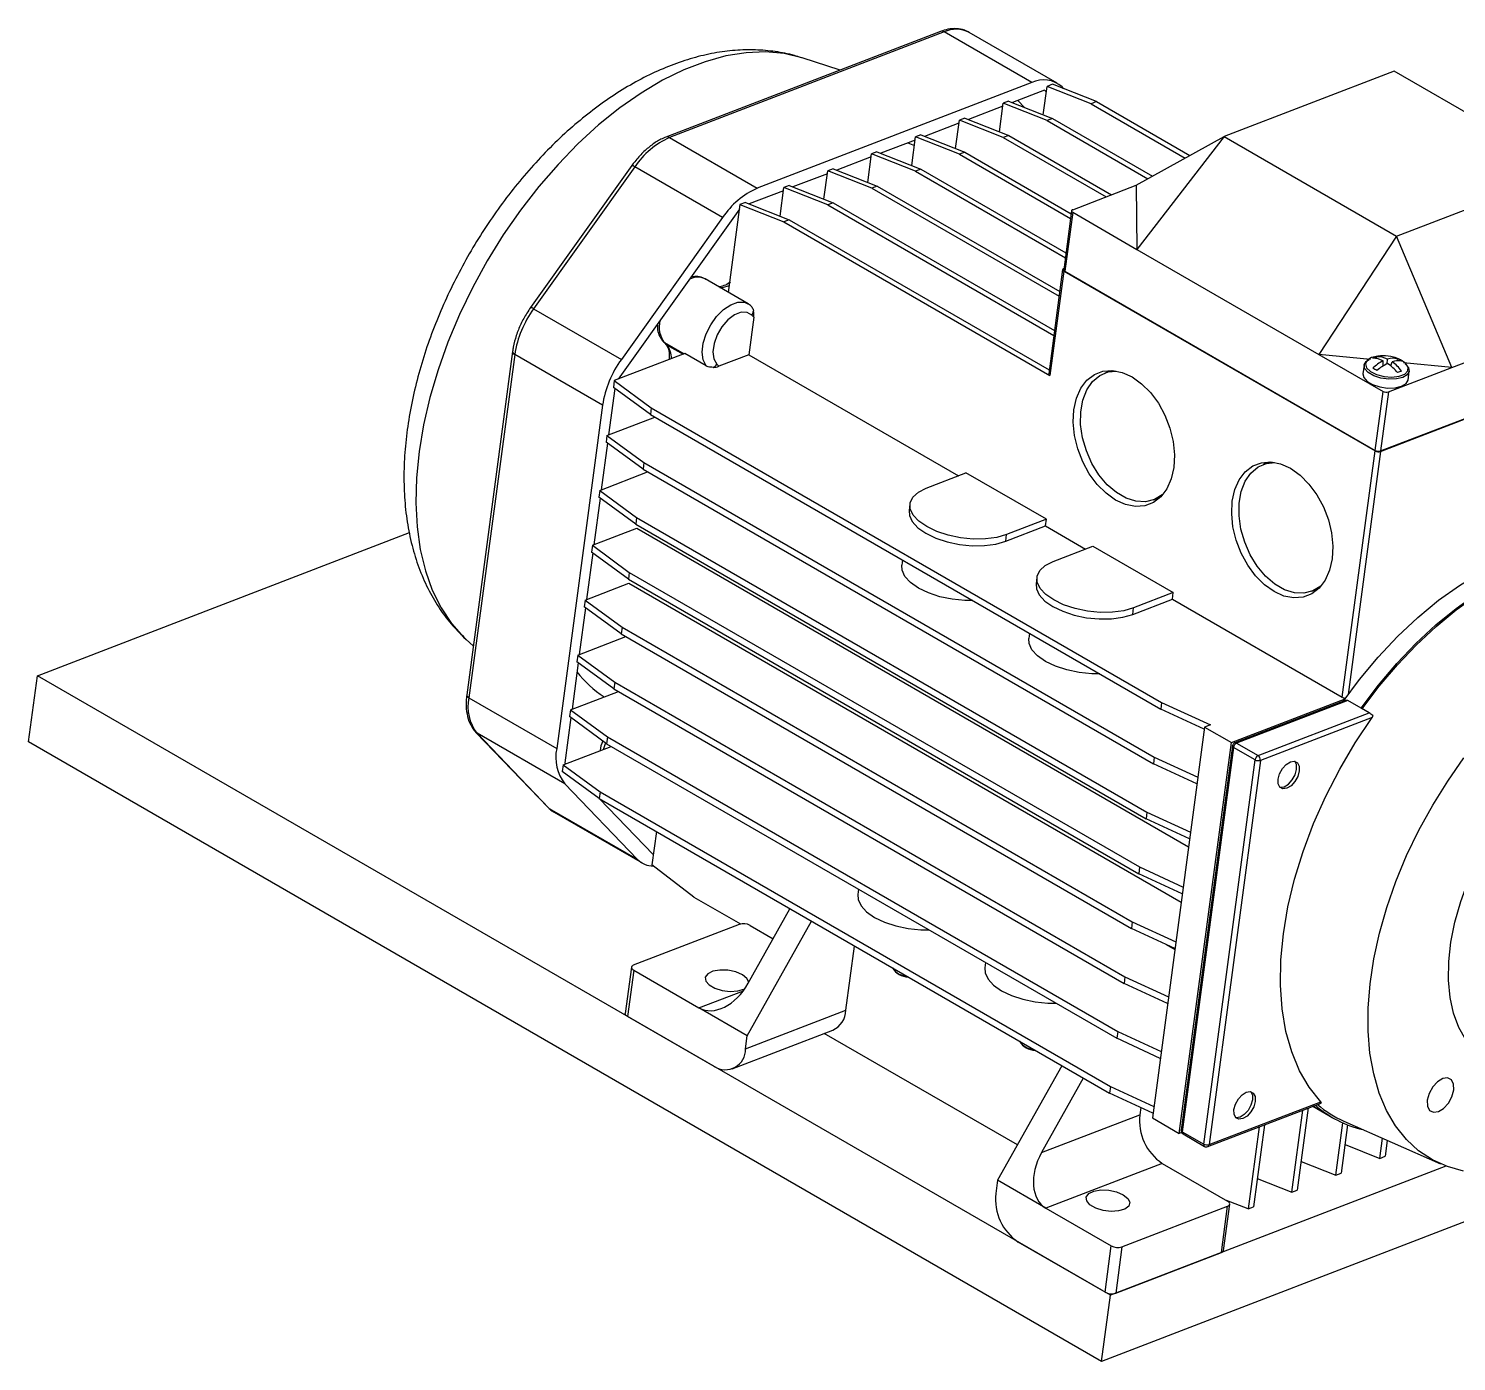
# Model space of a CAD drawing. Header units: millimetres. Extents: x 15 to 415, y 5 to 292.
# Drawn here: x 191.34 to 228.97, y 79.43 to 114.56 of the extents above; entities that cross this region are included whole.
import ezdxf

# ---------------------------------------------------------------- set-up
doc = ezdxf.new("R2010")
doc.units = ezdxf.units.MM

msp = doc.modelspace()

# ---------------------------------------------------------------- linework, layer by layer
at = {"color": 7, "linetype": 'Continuous', "lineweight": 25}
for p, q in [((215.374, 114.487), (208.139, 111.705)), ((215.469, 114.475), (208.234, 111.692)), ((217.782, 113.14), (215.469, 114.475)), ((218.447, 113.129), (216.134, 114.464)), ((212.734, 113.472), (211.726, 113.794)), ((227.334, 113.443), (222.85, 111.718)), ((231.879, 110.818), (227.334, 113.443)), ((217.782, 113.14), (210.547, 110.357)), ((218.12, 112.939), (217.269, 112.612)), ((218.085, 112.29), (218.186, 113.041)), ((218.166, 112.892), (218.12, 112.939)), ((218.327, 113.096), (218.186, 113.041)), ((219.343, 112.584), (218.186, 113.041)), ((219.485, 112.639), (218.327, 113.096)), ((218.623, 112.979), (218.578, 113.026)), ((216.929, 111.845), (217.029, 112.596)), ((217.171, 112.651), (217.029, 112.596)), ((218.187, 112.139), (217.029, 112.596)), ((217.171, 112.651), (218.328, 112.194)), ((217.593, 112.484), (217.416, 112.668)), ((219.485, 112.639), (219.343, 112.584)), ((219.343, 112.584), (221.826, 111.15)), ((219.485, 112.639), (221.946, 111.217)), ((216.014, 112.206), (215.873, 112.152)), ((216.014, 112.206), (217.172, 111.749)), ((217.018, 112.515), (216.113, 112.167)), ((218.328, 112.194), (218.187, 112.139)), ((218.328, 112.194), (220.963, 110.672)), ((215.862, 112.07), (214.956, 111.722)), ((215.772, 111.4), (215.873, 112.152)), ((217.03, 111.694), (215.873, 112.152)), ((218.187, 112.139), (220.843, 110.606)), ((208.234, 111.692), (210.547, 110.357)), ((214.705, 111.626), (213.8, 111.277)), ((214.51, 111.55), (214.686, 111.481)), ((214.616, 110.955), (214.716, 111.707)), ((214.858, 111.761), (214.716, 111.707)), ((215.874, 111.25), (214.716, 111.707)), ((214.858, 111.761), (216.015, 111.304)), ((217.172, 111.749), (217.03, 111.694)), ((217.03, 111.694), (219.742, 110.129)), ((217.172, 111.749), (219.883, 110.183)), ((220.529, 110.432), (222.85, 111.718)), ((222.85, 111.718), (220.553, 108.744)), ((222.85, 111.718), (227.396, 109.094)), ((213.549, 111.181), (212.644, 110.832)), ((213.46, 110.51), (213.56, 111.262)), ((213.701, 111.316), (213.56, 111.262)), ((214.717, 110.805), (213.56, 111.262)), ((213.701, 111.316), (214.859, 110.859)), ((216.015, 111.304), (215.874, 111.25)), ((215.874, 111.25), (218.803, 109.558)), ((216.015, 111.304), (218.82, 109.684)), ((207.239, 110.951), (204.57, 107.209)), ((207.32, 110.92), (204.65, 107.178)), ((209.633, 109.585), (207.32, 110.92)), ((212.393, 110.736), (211.487, 110.388)), ((212.303, 110.065), (212.403, 110.817)), ((212.545, 110.871), (212.403, 110.817)), ((213.561, 110.36), (212.403, 110.817)), ((212.545, 110.871), (213.702, 110.414)), ((214.859, 110.859), (214.717, 110.805)), ((214.717, 110.805), (218.666, 108.525)), ((214.859, 110.859), (218.682, 108.651)), ((227.396, 109.094), (231.879, 110.818)), ((211.236, 110.291), (210.331, 109.943)), ((211.147, 109.621), (211.247, 110.372)), ((211.388, 110.427), (211.247, 110.372)), ((212.404, 109.915), (211.247, 110.372)), ((211.388, 110.427), (212.546, 109.97)), ((213.702, 110.414), (213.561, 110.36)), ((213.561, 110.36), (218.501, 107.507)), ((213.702, 110.414), (218.518, 107.634)), ((218.859, 109.789), (220.529, 110.432)), ((220.529, 110.432), (220.553, 108.744)), ((210.09, 109.927), (209.782, 107.611)), ((210.232, 109.982), (210.09, 109.927)), ((210.09, 109.927), (211.248, 109.47)), ((210.232, 109.982), (211.389, 109.525)), ((212.546, 109.97), (212.404, 109.915)), ((212.404, 109.915), (218.364, 106.474)), ((212.546, 109.97), (218.38, 106.601)), ((210.074, 109.802), (206.878, 105.322)), ((209.633, 109.585), (206.963, 105.843)), ((211.389, 109.525), (211.248, 109.47)), ((211.389, 109.525), (218.243, 105.568)), ((218.83, 109.761), (218.623, 108.208)), ((218.86, 109.721), (218.653, 108.168)), ((218.86, 109.721), (220.553, 108.744)), ((211.248, 109.47), (218.258, 105.423)), ((227.396, 109.094), (225.346, 105.976)), ((228.85, 105.627), (227.396, 109.094)), ((220.553, 108.744), (225.346, 105.976)), ((218.595, 108.211), (218.229, 105.463)), ((218.625, 108.171), (218.258, 105.423)), ((218.628, 108.24), (218.624, 108.239)), ((218.625, 108.171), (226.833, 103.432)), ((218.653, 108.168), (226.833, 103.445)), ((210.302, 107.31), (209.171, 107.963)), ((228.85, 105.627), (233.579, 107.446)), ((204.65, 107.178), (206.963, 105.843)), ((210.456, 106.954), (210.324, 105.967)), ((210.456, 106.954), (210.404, 107.008)), ((226.973, 103.431), (235.042, 106.535)), ((226.973, 103.418), (235.07, 106.532)), ((208.066, 106.313), (208.125, 106.253)), ((208.096, 106.29), (208.154, 106.23)), ((208.096, 106.29), (208.616, 105.99)), ((208.154, 106.23), (208.588, 105.979)), ((204.095, 106.052), (202.888, 97.002)), ((204.154, 105.972), (202.947, 96.922)), ((206.466, 104.637), (204.154, 105.972)), ((208.633, 105.997), (206.777, 105.283)), ((209.199, 105.67), (208.633, 105.997)), ((210.324, 105.967), (209.535, 105.664)), ((210.324, 105.967), (215.848, 102.777)), ((226.708, 105.84), (225.346, 105.976)), ((225.346, 105.976), (227.04, 104.998)), ((226.732, 105.889), (226.698, 105.873)), ((226.899, 105.929), (226.737, 105.89)), ((226.865, 105.864), (226.871, 105.915)), ((227.042, 105.671), (227.041, 105.804)), ((227.144, 105.728), (227.159, 105.849)), ((227.247, 105.671), (227.278, 105.781)), ((227.412, 105.806), (227.419, 105.86)), ((209.483, 105.717), (209.535, 105.664)), ((219.844, 105.537), (219.705, 105.483)), ((219.844, 105.537), (219.883, 105.551)), ((226.541, 105.692), (226.51, 105.459)), ((227.18, 104.984), (228.85, 105.627)), ((228.85, 105.627), (227.578, 105.754)), ((227.699, 105.3), (227.73, 105.533)), ((206.79, 105.08), (206.626, 103.853)), ((206.777, 105.283), (206.754, 105.106)), ((207.728, 104.393), (206.754, 105.106)), ((206.777, 105.283), (207.752, 104.57)), ((206.466, 104.637), (205.259, 95.587)), ((226.833, 103.445), (227.04, 104.998)), ((227.18, 104.984), (226.973, 103.431)), ((206.584, 103.836), (207.849, 104.323)), ((207.752, 104.57), (207.728, 104.393)), ((207.728, 104.393), (221.179, 96.626)), ((207.752, 104.57), (221.202, 96.803)), ((206.597, 103.633), (206.433, 102.406)), ((206.584, 103.836), (206.561, 103.66)), ((207.535, 102.946), (206.561, 103.66)), ((206.584, 103.836), (207.559, 103.123)), ((224.019, 103.127), (223.879, 103.073)), ((224.019, 103.127), (224.057, 103.14)), ((225.966, 96.935), (226.833, 103.432)), ((226.973, 103.418), (226.118, 97.007)), ((206.392, 102.39), (207.656, 102.876)), ((207.559, 103.123), (207.535, 102.946)), ((207.535, 102.946), (220.986, 95.179)), ((207.559, 103.123), (221.009, 95.356)), ((214.997, 102.45), (216.043, 102.852)), ((218.165, 101.628), (216.043, 102.852)), ((206.392, 102.39), (206.368, 102.213)), ((206.392, 102.39), (207.366, 101.676)), ((206.404, 102.186), (206.24, 100.959)), ((207.342, 101.499), (206.368, 102.213)), ((214.571, 102.036), (214.548, 101.861)), ((220.991, 102.14), (221.13, 102.194)), ((207.366, 101.676), (207.342, 101.499)), ((207.366, 101.676), (220.817, 93.91)), ((218.165, 101.628), (217.118, 101.225)), ((218.141, 101.453), (218.165, 101.628)), ((191.57, 97.504), (201.376, 101.276)), ((206.199, 100.943), (207.368, 101.393)), ((207.342, 101.499), (220.793, 93.733)), ((207.368, 101.393), (221.913, 92.995)), ((217.095, 101.051), (218.141, 101.453)), ((218.141, 101.453), (219.195, 100.845)), ((206.199, 100.943), (206.175, 100.766)), ((206.199, 100.943), (207.173, 100.23)), ((217.095, 101.051), (217.118, 101.225)), ((218.344, 100.518), (219.39, 100.92)), ((219.39, 100.92), (221.511, 99.695)), ((206.211, 100.74), (206.048, 99.513)), ((207.149, 100.053), (206.175, 100.766)), ((214.374, 100.556), (214.355, 100.415)), ((207.173, 100.23), (207.149, 100.053)), ((207.173, 100.23), (220.624, 92.463)), ((206.006, 99.497), (207.161, 99.941)), ((207.149, 100.053), (220.6, 92.286)), ((207.161, 99.941), (221.718, 91.536)), ((217.918, 100.103), (217.895, 99.929)), ((225.165, 99.73), (225.305, 99.784)), ((206.006, 99.497), (205.982, 99.32)), ((206.006, 99.497), (206.98, 98.783)), ((220.442, 99.118), (221.488, 99.521)), ((221.511, 99.695), (220.465, 99.293)), ((221.488, 99.521), (221.511, 99.695)), ((221.488, 99.521), (225.966, 96.935)), ((206.018, 99.293), (205.855, 98.066)), ((206.957, 98.606), (205.982, 99.32)), ((220.442, 99.118), (220.465, 99.293)), ((206.98, 98.783), (206.957, 98.606)), ((206.98, 98.783), (220.431, 91.016)), ((217.72, 98.623), (217.702, 98.482)), ((202.872, 98.461), (203.06, 98.29)), ((205.813, 98.05), (207.077, 98.536)), ((206.957, 98.606), (220.407, 90.839)), ((205.813, 98.05), (205.789, 97.873)), ((206.764, 97.159), (205.789, 97.873)), ((205.813, 98.05), (206.787, 97.336)), ((191.338, 95.759), (191.57, 97.504)), ((219.853, 81.173), (191.57, 97.504)), ((205.825, 97.846), (205.662, 96.619)), ((206.787, 97.336), (206.764, 97.159)), ((206.764, 97.159), (220.214, 89.393)), ((206.787, 97.336), (220.238, 89.57)), ((202.947, 96.922), (205.259, 95.587)), ((205.62, 96.603), (206.884, 97.09)), ((221.202, 96.803), (221.179, 96.626)), ((221.202, 96.803), (222.491, 96.21)), ((223.041, 95.742), (226.037, 96.894)), ((226.044, 96.853), (223.134, 95.734)), ((226.108, 96.853), (223.181, 95.728)), ((226.461, 96.649), (226.108, 96.853)), ((205.632, 96.4), (205.474, 95.212)), ((205.62, 96.603), (205.596, 96.426)), ((206.571, 95.713), (205.596, 96.426)), ((205.62, 96.603), (206.594, 95.89)), ((222.327, 96.098), (221.179, 96.626)), ((223.747, 95.401), (226.673, 96.527)), ((226.749, 96.405), (223.806, 95.273)), ((226.673, 96.527), (226.461, 96.649)), ((226.774, 96.452), (226.749, 96.405)), ((203.129, 96.011), (205.035, 94.029)), ((205.471, 94.653), (203.158, 95.989)), ((203.158, 95.989), (205.064, 94.007)), ((222.334, 96.15), (220.96, 85.846)), ((222.491, 96.21), (222.334, 96.15)), ((222.334, 96.15), (223.041, 95.742)), ((219.62, 79.428), (191.338, 95.759)), ((205.427, 95.157), (206.691, 95.643)), ((206.594, 95.89), (206.571, 95.713)), ((206.571, 95.713), (220.021, 87.946)), ((206.594, 95.89), (220.045, 88.123)), ((221.667, 85.438), (223.041, 95.742)), ((223.07, 95.654), (221.72, 85.525)), ((223.1, 95.613), (221.749, 85.484)), ((223.665, 95.287), (223.1, 95.613)), ((223.181, 95.728), (223.747, 95.401)), ((221.009, 95.356), (220.986, 95.179)), ((221.009, 95.356), (222.157, 94.828)), ((222.315, 85.158), (223.665, 95.287)), ((223.806, 95.273), (222.455, 85.144)), ((205.427, 95.157), (205.403, 94.98)), ((206.378, 94.266), (205.403, 94.98)), ((205.427, 95.157), (206.401, 94.443)), ((205.474, 95.212), (205.5, 95.185)), ((222.134, 94.651), (220.986, 95.179)), ((205.471, 94.653), (207.377, 92.671)), ((206.401, 94.443), (206.378, 94.266)), ((206.378, 94.266), (219.828, 86.5)), ((206.391, 94.258), (207.805, 92.789)), ((206.401, 94.443), (219.852, 86.676)), ((205.064, 94.007), (207.377, 92.671)), ((205.195, 93.904), (207.508, 92.569)), ((220.817, 93.91), (220.793, 93.733)), ((221.941, 93.204), (220.793, 93.733)), ((220.817, 93.91), (221.964, 93.381)), ((207.886, 93.395), (207.769, 92.52)), ((208.874, 91.67), (207.769, 92.52)), ((220.624, 92.463), (220.6, 92.286)), ((221.748, 91.758), (220.6, 92.286)), ((220.624, 92.463), (221.772, 91.935)), ((213.216, 91.876), (213.197, 91.735)), ((208.874, 91.67), (210.105, 90.96)), ((210.307, 89.397), (211.407, 91.362)), ((207.287, 89.879), (210.074, 90.951)), ((210.282, 88.015), (211.973, 91.035)), ((210.355, 90.923), (210.964, 90.571)), ((220.431, 91.016), (220.407, 90.839)), ((221.555, 90.311), (220.407, 90.839)), ((220.431, 91.016), (221.579, 90.488)), ((212.883, 88.685), (213.109, 90.379)), ((221.325, 90.417), (221.552, 90.286)), ((247.521, 90.16), (219.62, 79.428)), ((207.23, 89.824), (207.067, 88.602)), ((207.289, 89.744), (207.126, 88.522)), ((207.289, 89.744), (209.009, 88.75)), ((216.563, 89.943), (216.544, 89.802)), ((209.009, 88.75), (210.179, 89.2)), ((220.238, 89.57), (220.214, 89.393)), ((221.362, 88.864), (220.214, 89.393)), ((220.238, 89.57), (221.386, 89.041)), ((209.412, 87.202), (207.126, 88.522)), ((210.282, 88.015), (209.009, 88.75)), ((210.236, 87.666), (212.883, 88.685)), ((209.888, 87.141), (212.535, 88.16)), ((217.402, 85.135), (212.313, 88.074)), ((220.045, 88.123), (220.021, 87.946)), ((220.045, 88.123), (221.193, 87.595)), ((210.236, 87.666), (210.282, 88.015)), ((221.169, 87.418), (220.021, 87.946)), ((218.572, 87.225), (216.881, 84.205)), ((219.138, 86.898), (218.038, 84.933)), ((219.852, 86.676), (219.828, 86.5)), ((219.852, 86.676), (221, 86.148)), ((220.976, 85.971), (219.828, 86.5)), ((222.42, 85.091), (225.363, 86.223)), ((222.455, 85.144), (225.398, 86.276)), ((225.398, 86.276), (225.414, 86.256)), ((218.038, 84.933), (220.629, 85.93)), ((220.655, 86.119), (220.629, 85.93)), ((220.96, 85.846), (221.667, 85.438)), ((224.639, 83.892), (224.927, 86.056)), ((225.069, 86.11), (224.78, 83.946)), ((225.188, 86.156), (225.293, 86.095)), ((225.293, 86.095), (225.191, 86.157)), ((225.191, 86.157), (225.293, 86.095)), ((225.293, 86.095), (225.717, 85.85)), ((221.731, 85.463), (221.667, 85.438)), ((221.749, 85.484), (222.315, 85.158)), ((223.771, 85.611), (223.482, 83.447)), ((223.912, 85.665), (223.624, 83.501)), ((225.795, 84.337), (225.979, 85.717)), ((226.106, 85.664), (225.937, 84.391)), ((226.008, 85.761), (228.551, 84.636)), ((221.769, 85.425), (222.334, 85.098)), ((226.037, 85.143), (226.952, 84.781)), ((226.952, 84.781), (227.022, 85.313)), ((227.149, 85.256), (227.093, 84.836)), ((224.88, 84.698), (225.795, 84.337)), ((226.952, 84.781), (227.093, 84.836)), ((221.22, 84.649), (218.154, 83.47)), ((228.699, 84.576), (219.853, 81.173)), ((221.22, 84.649), (222.941, 83.656)), ((225.795, 84.337), (225.937, 84.391)), ((216.881, 84.205), (216.835, 83.856)), ((218.154, 83.47), (216.881, 84.205)), ((223.724, 84.253), (224.639, 83.892)), ((224.639, 83.892), (224.78, 83.946)), ((222.837, 82.354), (222.999, 83.576)), ((223.482, 83.447), (222.913, 83.671)), ((218.154, 83.47), (219.875, 82.476)), ((220.156, 82.448), (222.943, 83.52)), ((222.78, 82.299), (222.943, 83.52)), ((223.482, 83.447), (223.624, 83.501)), ((219.712, 81.255), (217.426, 82.575)), ((219.712, 81.255), (219.875, 82.476)), ((220.156, 82.448), (219.993, 81.227)), ((219.993, 81.227), (222.78, 82.299)), ((219.62, 79.428), (219.853, 81.173))]:
    msp.add_line(p, q, dxfattribs=at)
at = {"color": 7, "linetype": 'Continuous', "lineweight": 25, "flags": 128}
for points in [[(211.726, 113.794), (211.719, 113.796), (211.256, 113.906), (210.766, 113.95), (210.252, 113.929), (209.72, 113.842), (209.172, 113.691), (208.613, 113.476), (208.049, 113.2), (207.483, 112.864), (206.919, 112.471), (206.364, 112.024), (205.82, 111.527), (205.293, 110.985), (204.787, 110.4), (204.305, 109.779), (203.852, 109.126), (203.43, 108.446), (203.045, 107.744), (202.698, 107.027), (202.393, 106.3), (202.132, 105.57), (201.917, 104.841), (201.75, 104.12), (201.632, 103.412)], [(218.859, 109.789), (218.847, 109.783), (218.838, 109.776), (218.832, 109.767), (218.83, 109.758), (218.832, 109.749), (218.838, 109.739), (218.847, 109.73), (218.86, 109.721)], [(218.624, 108.239), (218.611, 108.233), (218.602, 108.225), (218.597, 108.217), (218.595, 108.208), (218.597, 108.198), (218.603, 108.189), (218.612, 108.18), (218.625, 108.171)], [(218.653, 108.168), (218.64, 108.177), (218.631, 108.186), (218.625, 108.195), (218.623, 108.205), (218.623, 108.208)], [(209.199, 105.67), (209.122, 105.829), (209.095, 106.033), (209.121, 106.268), (209.197, 106.515), (209.317, 106.758), (209.473, 106.977), (209.654, 107.157), (209.845, 107.284), (210.034, 107.349), (210.205, 107.348), (210.301, 107.311)], [(210.404, 107.008), (210.28, 107.082), (210.123, 107.085), (209.948, 107.018), (209.773, 106.887), (209.615, 106.704), (209.489, 106.488), (209.407, 106.259), (209.378, 106.041), (209.404, 105.854), (209.483, 105.717)], [(208.066, 106.313), (208.07, 106.31), (208.096, 106.29)], [(208.125, 106.253), (208.128, 106.249), (208.154, 106.23)], [(227.622, 105.728), (227.71, 105.629), (227.729, 105.528), (227.677, 105.437), (227.56, 105.367), (227.391, 105.327), (227.191, 105.321), (226.985, 105.351), (226.797, 105.411), (226.65, 105.496), (226.561, 105.595), (226.541, 105.697), (226.594, 105.788), (226.676, 105.842)], [(226.737, 105.89), (226.621, 105.819), (226.574, 105.726), (226.604, 105.624), (226.707, 105.526), (226.869, 105.446), (227.067, 105.394), (227.275, 105.378), (227.465, 105.399), (227.612, 105.456), (227.695, 105.539), (227.703, 105.639), (227.635, 105.741), (227.501, 105.831), (227.446, 105.856)], [(218.258, 105.423), (218.246, 105.431), (218.236, 105.44), (218.231, 105.45), (218.229, 105.459), (218.229, 105.463)], [(219.991, 102.134), (219.739, 102.314), (219.504, 102.549), (219.297, 102.83), (219.124, 103.147), (218.993, 103.488), (218.909, 103.839), (218.875, 104.187), (218.892, 104.518), (218.959, 104.82), (219.075, 105.082), (219.234, 105.292), (219.431, 105.444), (219.657, 105.531), (219.905, 105.55), (220.164, 105.499), (220.425, 105.382), (220.677, 105.203), (220.912, 104.968), (221.119, 104.687), (221.292, 104.369), (221.423, 104.029), (221.507, 103.678), (221.541, 103.33), (221.524, 102.998), (221.457, 102.696), (221.341, 102.435), (221.182, 102.224), (220.986, 102.072), (220.759, 101.986), (220.512, 101.967), (220.252, 102.017), (219.991, 102.134)], [(221.254, 102.306), (221.221, 102.277), (221.014, 102.15), (220.78, 102.091), (220.528, 102.102), (220.268, 102.183), (220.012, 102.331), (219.77, 102.54), (219.551, 102.8), (219.365, 103.103), (219.219, 103.434), (219.119, 103.78), (219.069, 104.128), (219.072, 104.463), (219.127, 104.771), (219.233, 105.04), (219.383, 105.259), (219.573, 105.418), (219.795, 105.512), (220.012, 105.537)], [(226.51, 105.459), (226.53, 105.362), (226.619, 105.263), (226.766, 105.178), (226.954, 105.117), (227.16, 105.088), (227.36, 105.094), (227.529, 105.134)], [(227.529, 105.134), (227.646, 105.204), (227.698, 105.295), (227.699, 105.3)], [(201.632, 103.412), (201.564, 102.724), (201.546, 102.06), (201.58, 101.427), (201.664, 100.829), (201.797, 100.271), (201.98, 99.758), (202.21, 99.293), (202.485, 98.881), (202.804, 98.525), (202.872, 98.461)], [(224.599, 102.972), (224.852, 102.792), (225.087, 102.557), (225.294, 102.276), (225.467, 101.959), (225.598, 101.618), (225.682, 101.267), (225.716, 100.919), (225.699, 100.588), (225.631, 100.285), (225.516, 100.024), (225.357, 99.813), (225.16, 99.662), (224.934, 99.575), (224.686, 99.556), (224.427, 99.606), (224.166, 99.724), (223.914, 99.903), (223.679, 100.138), (223.472, 100.419), (223.299, 100.737), (223.168, 101.077), (223.084, 101.428), (223.05, 101.776), (223.067, 102.108), (223.134, 102.41), (223.25, 102.671), (223.409, 102.882), (223.605, 103.034), (223.832, 103.12), (224.079, 103.139), (224.339, 103.089), (224.599, 102.972)], [(225.429, 99.896), (225.396, 99.867), (225.189, 99.739), (224.955, 99.68), (224.703, 99.692), (224.443, 99.773), (224.187, 99.921), (223.944, 100.129), (223.726, 100.39), (223.539, 100.692), (223.393, 101.023), (223.294, 101.37), (223.244, 101.718), (223.247, 102.052), (223.302, 102.361), (223.407, 102.63), (223.558, 102.848), (223.748, 103.008), (223.97, 103.102), (224.186, 103.127)], [(217.118, 101.225), (216.859, 101.151), (216.559, 101.111), (216.235, 101.108), (215.901, 101.141), (215.575, 101.209), (215.274, 101.309), (215.012, 101.435), (214.802, 101.581), (214.655, 101.741), (214.579, 101.905), (214.576, 102.065), (214.648, 102.215), (214.791, 102.345), (214.997, 102.45)], [(221.168, 102.21), (221.154, 102.204), (221.13, 102.194)], [(214.548, 101.861), (214.555, 101.73), (214.632, 101.566), (214.779, 101.407), (214.988, 101.261), (215.251, 101.134), (215.552, 101.035), (215.878, 100.967), (216.211, 100.933), (216.536, 100.937), (216.836, 100.976), (217.095, 101.051)], [(225.987, 96.823), (226.42, 97.405), (226.91, 97.994), (227.423, 98.541), (227.954, 99.042), (228.498, 99.492), (229.052, 99.887), (229.608, 100.223), (230.164, 100.498), (230.714, 100.71), (231.252, 100.855), (231.774, 100.934), (232.276, 100.945), (232.753, 100.888), (233.201, 100.764), (233.616, 100.574), (233.644, 100.558)], [(220.465, 99.293), (220.206, 99.218), (219.906, 99.179), (219.581, 99.175), (219.248, 99.209), (218.922, 99.277), (218.621, 99.376), (218.358, 99.503), (218.149, 99.649), (218.002, 99.808), (217.925, 99.972), (217.923, 100.133), (217.995, 100.282), (218.138, 100.413), (218.344, 100.518)], [(226.461, 96.649), (226.919, 97.255), (227.403, 97.826), (227.907, 98.356), (228.429, 98.842), (228.963, 99.278), (229.505, 99.661), (230.05, 99.988), (230.594, 100.256), (231.132, 100.463), (231.659, 100.607), (232.172, 100.687), (232.665, 100.701), (233.134, 100.651), (233.575, 100.537), (233.986, 100.358), (234.361, 100.118), (234.698, 99.817)], [(226.483, 96.627), (226.938, 97.229), (227.418, 97.796), (227.92, 98.323), (228.438, 98.805), (228.969, 99.239), (229.507, 99.619), (230.049, 99.944), (230.59, 100.211), (231.124, 100.417), (231.648, 100.56), (232.157, 100.639), (232.647, 100.654), (233.113, 100.604), (233.552, 100.49), (233.96, 100.313), (234.29, 100.105)], [(216.228, 99.485), (216.019, 99.487), (215.685, 99.52), (215.359, 99.588), (215.058, 99.688), (214.795, 99.814), (214.586, 99.96), (214.439, 100.12), (214.362, 100.284), (214.355, 100.415)], [(217.895, 99.929), (217.902, 99.798), (217.979, 99.634), (218.125, 99.474), (218.335, 99.328), (218.597, 99.202), (218.899, 99.102), (219.225, 99.034), (219.558, 99.001), (219.883, 99.004), (220.183, 99.044), (220.442, 99.118)], [(225.342, 99.799), (225.329, 99.793), (225.305, 99.784)], [(219.575, 97.552), (219.365, 97.554), (219.032, 97.587), (218.706, 97.656), (218.404, 97.755), (218.142, 97.881), (217.932, 98.028), (217.786, 98.187), (217.709, 98.351), (217.702, 98.482)], [(225.398, 86.276), (225.094, 86.655), (224.838, 87.093), (224.632, 87.586), (224.479, 88.13), (224.379, 88.719), (224.335, 89.348), (224.346, 90.011), (224.412, 90.701), (224.533, 91.413), (224.707, 92.138), (224.933, 92.871), (225.209, 93.605), (225.531, 94.331), (225.898, 95.045), (226.305, 95.738), (226.749, 96.405)], [(203.158, 95.989), (203.133, 96.008), (203.129, 96.011)], [(229.796, 87.363), (229.718, 87.412), (229.45, 87.629), (229.222, 87.903), (229.037, 88.23), (228.898, 88.606), (228.806, 89.025), (228.764, 89.482), (228.771, 89.97), (228.828, 90.482), (228.933, 91.011), (229.086, 91.549), (229.283, 92.09), (229.523, 92.625), (229.802, 93.147), (230.116, 93.648), (230.461, 94.122), (230.831, 94.562), (231.222, 94.962), (231.628, 95.316), (232.043, 95.619), (232.462, 95.867), (232.878, 96.056)], [(206.543, 95.733), (206.488, 95.576), (206.484, 95.563)], [(223.1, 95.613), (223.087, 95.622), (223.078, 95.631), (223.072, 95.641), (223.07, 95.65), (223.07, 95.654)], [(224.272, 94.779), (224.311, 94.921), (224.387, 95.057), (224.488, 95.168), (224.598, 95.235), (224.701, 95.25), (224.782, 95.209), (224.827, 95.119), (224.83, 94.994), (224.791, 94.852), (224.716, 94.715), (224.615, 94.605), (224.505, 94.537), (224.402, 94.523), (224.321, 94.564), (224.276, 94.654), (224.272, 94.779)], [(224.76, 95.034), (224.756, 95.16), (224.713, 95.248)], [(229.162, 84.446), (228.735, 84.563), (228.339, 84.741), (227.978, 84.981), (227.654, 85.28), (227.372, 85.636), (227.133, 86.044), (226.939, 86.502), (226.793, 87.006), (226.694, 87.551), (226.645, 88.133), (226.646, 88.745), (226.696, 89.384), (226.796, 90.043), (226.944, 90.716), (227.138, 91.398), (227.379, 92.083), (227.662, 92.764), (227.986, 93.436), (228.348, 94.092), (228.745, 94.728), (229.173, 95.336)], [(224.319, 94.566), (224.331, 94.564), (224.434, 94.578), (224.544, 94.646), (224.645, 94.756), (224.721, 94.893), (224.76, 95.034)], [(205.064, 94.007), (205.039, 94.026), (205.035, 94.029)], [(205.064, 94.007), (205.139, 93.941), (205.195, 93.904)], [(213.197, 91.735), (213.205, 91.604), (213.281, 91.44), (213.428, 91.28), (213.638, 91.134), (213.9, 91.008), (214.202, 90.908), (214.527, 90.84), (214.861, 90.807), (215.071, 90.805)], [(207.287, 89.879), (207.262, 89.867), (207.244, 89.852), (207.233, 89.835), (207.23, 89.817), (207.234, 89.798), (207.245, 89.779), (207.264, 89.76), (207.289, 89.744)], [(210.152, 89.62), (209.976, 89.695), (209.77, 89.739), (209.561, 89.746), (209.376, 89.715), (209.242, 89.65), (209.176, 89.56), (209.188, 89.457), (209.274, 89.355), (209.425, 89.268), (209.619, 89.208), (209.831, 89.182), (210.031, 89.194), (210.193, 89.243), (210.221, 89.258)], [(210.322, 89.424), (210.273, 89.524), (210.152, 89.62)], [(216.544, 89.802), (216.552, 89.671), (216.628, 89.507), (216.775, 89.348), (216.985, 89.202), (217.247, 89.075), (217.548, 88.976), (217.874, 88.908), (218.208, 88.874), (218.417, 88.872)], [(207.126, 88.522), (207.101, 88.539), (207.082, 88.557), (207.071, 88.576), (207.067, 88.595), (207.067, 88.602)], [(228.207, 86.316), (228.211, 86.159), (228.268, 86.047), (228.369, 85.995), (228.498, 86.014), (228.636, 86.098), (228.761, 86.236), (228.856, 86.407), (228.905, 86.584), (228.9, 86.741), (228.844, 86.853), (228.743, 86.904), (228.614, 86.886), (228.476, 86.802), (228.35, 86.663), (228.256, 86.493), (228.207, 86.316)], [(223.111, 86.069), (223.15, 86.211), (223.226, 86.348), (223.326, 86.458), (223.436, 86.526), (223.54, 86.54), (223.62, 86.499), (223.665, 86.409), (223.669, 86.284), (223.63, 86.142), (223.554, 86.006), (223.454, 85.895), (223.343, 85.828), (223.24, 85.813), (223.16, 85.854), (223.114, 85.944), (223.111, 86.069)], [(223.598, 86.325), (223.559, 86.183), (223.484, 86.047), (223.383, 85.936), (223.273, 85.869), (223.169, 85.854), (223.158, 85.856)], [(223.551, 86.538), (223.595, 86.45), (223.598, 86.325)], [(221.749, 85.484), (221.737, 85.493), (221.727, 85.502), (221.721, 85.512), (221.719, 85.521), (221.72, 85.525)], [(220.192, 83.823), (220.313, 83.727), (220.363, 83.623), (220.335, 83.525), (220.233, 83.446), (220.071, 83.397), (219.871, 83.385), (219.66, 83.41), (219.465, 83.471), (219.315, 83.558), (219.228, 83.66), (219.217, 83.763), (219.283, 83.852), (219.417, 83.917), (219.601, 83.949), (219.81, 83.942), (220.017, 83.898), (220.192, 83.823)], [(222.943, 83.52), (222.967, 83.532), (222.985, 83.547), (222.996, 83.564), (223, 83.582), (222.996, 83.601), (222.984, 83.62), (222.966, 83.639), (222.941, 83.656)]]:
    msp.add_lwpolyline(points, dxfattribs=at)
at = {"color": 7, "linetype": 'Continuous', "lineweight": 25}
for centre, radius, start, end in [((215.409, 114.384), 0.109, 56.6092, 108.8164), ((215.79, 113.771), 0.774, 63.57, 114.4771), ((218.097, 112.506), 0.708, 47.2436, 116.4347), ((209.106, 109.733), 2.145, 113.9792, 146.3807), ((208.174, 111.601), 0.109, 56.6068, 108.8634), ((207.234, 110.816), 0.135, 50.5194, 87.7927), ((211.419, 108.397), 2.145, 113.9792, 146.3807), ((208.97, 107.567), 0.444, 63.0378, 118.479), ((209.556, 108.303), 0.566, 270.606, 296.2136), ((206.89, 105.55), 2.769, 143.9824, 171.2338), ((204.565, 107.074), 0.135, 50.5194, 87.7927), ((210.235, 107.132), 0.21, 323.5993, 358.3867), ((208.635, 106.699), 0.677, 165.7663, 217.1387), ((207.721, 105.868), 0.564, 359.4431, 39.8688), ((204.186, 106.058), 0.0911, 183.2587, 249.2911), ((209.203, 104.215), 2.769, 143.9824, 171.2338), ((227.066, 105.251), 0.692, 106.3722, 115.7075), ((226.745, 105.218), 0.657, 63.2203, 88.1784), ((227.516, 104.852), 1.065, 116.5137, 134.5345), ((226.874, 105.265), 0.65, 64.0806, 90.28), ((227.033, 104.847), 1.09, 67.729, 97.0787), ((227.31, 105.358), 0.515, 77.7065, 107.0483), ((227.438, 105.292), 0.514, 80.1559, 108.1511), ((226.647, 104.883), 1.097, 36.4441, 54.8928), ((227.078, 105.146), 0.791, 55.5369, 64.4577), ((209.285, 105.858), 0.244, 293.1226, 324.5675), ((226.376, 104.805), 0.896, 56.0604, 63.9342), ((227.724, 104.568), 1.296, 115.7872, 130.842), ((226.422, 104.663), 1.302, 39.6967, 55.4777), ((227.763, 104.771), 0.799, 106.9969, 115.0828), ((227.127, 105.158), 0.182, 241.4882, 287.1303), ((226.919, 103.605), 0.182, 241.4882, 287.1303), ((226.92, 103.591), 0.182, 241.4882, 287.1303), ((208.134, 99.427), 2.966, 217.8801, 236.7819), ((202.979, 97.007), 0.0911, 183.2139, 249.298), ((204.048, 96.681), 1.128, 167.6546, 217.8833), ((226.054, 97.098), 0.185, 241.8277, 268.9919), ((223.17, 95.64), 0.1, 111.0399, 172.4038), ((223.248, 95.594), 0.15, 116.584, 172.4086), ((223.151, 95.682), 0.0545, 56.6092, 108.8164), ((206.361, 95.346), 1.128, 167.6546, 217.8833), ((223.814, 95.267), 0.15, 116.584, 172.4086), ((223.752, 95.447), 0.182, 241.4882, 287.1303), ((223.671, 95.289), 0.135, 353.3583, 56.1597), ((207.813, 93.096), 0.609, 224.2499, 269.8359), ((210.181, 90.603), 0.364, 61.4882, 107.1303), ((214.494, 90.044), 0.455, 212.2012, 267.7935), ((214.53, 90.05), 0.487, 210.7834, 269.2112), ((212.281, 88.706), 0.602, 294.9373, 357.9837), ((217.841, 88.112), 0.455, 212.2012, 267.7935), ((217.877, 88.117), 0.487, 210.7834, 269.2112), ((209.701, 87.653), 0.535, 237.394, 1.4368), ((227.136, 88.307), 2.784, 229.0752, 246.1112), ((221.974, 85.773), 1.354, 173.3583, 236.1597), ((227.131, 88.298), 2.826, 228.4554, 257.1654), ((221.819, 85.511), 0.1, 172.4038, 239.9973), ((221.803, 85.469), 0.0563, 164.3079, 232.2567), ((222.369, 85.143), 0.0563, 164.3079, 232.2567), ((222.402, 85.318), 0.182, 241.4882, 287.1303), ((222.384, 85.185), 0.1, 239.9973, 291.0399), ((222.395, 85.146), 0.0602, 294.9373, 357.9837), ((218.179, 83.699), 1.354, 173.3583, 236.1597), ((220.048, 82.796), 0.364, 241.4882, 287.1303), ((222.762, 82.374), 0.0769, 283.1752, 345.173), ((219.886, 81.575), 0.364, 241.4882, 287.1303)]:
    msp.add_arc(centre, radius, start, end, dxfattribs=at)
for centre, major_axis, ratio, start_param, end_param in [((210.314, 107.036), (-0.019, 0.26), 0.554183, 4.352286, 5.027563), ((209.393, 105.745), (0.243, 0.018), 0.453621, 4.625805, 5.301082), ((226.731, 96.466), (0.091, -0.0718), 0.141499, 1.195622, 2.369953), ((209.6, 89.805), (0.579, 1.062), 0.675222, 3.124992, 4.695788), ((225.381, 86.337), (0.087, 0.11), 0.577225, 3.913233, 4.399683), ((218.745, 84.525), (0.579, 1.062), 0.675222, 1.554196, 3.124992)]:
    msp.add_ellipse(centre, major_axis=major_axis, ratio=ratio, start_param=start_param, end_param=end_param, dxfattribs=at)
for points, knots in [([(216.131, 114.458), (216.09, 114.481), (215.988, 114.541), (215.796, 114.569), (215.582, 114.557), (215.44, 114.509), (215.374, 114.487)], [0, 0, 0, 0, 0.187692, 0.468377, 0.752365, 1, 1, 1, 1]), ([(211.707, 113.792), (211.646, 113.814), (211.424, 113.891), (211.019, 113.964), (210.497, 114.012), (209.958, 113.998), (209.406, 113.926), (208.843, 113.794), (208.273, 113.602), (207.698, 113.351), (207.126, 113.042), (206.56, 112.678), (206.007, 112.264), (205.47, 111.804), (204.953, 111.301), (204.459, 110.761), (203.99, 110.187), (203.551, 109.583), (203.142, 108.954), (202.766, 108.302), (202.426, 107.633), (202.124, 106.95), (201.861, 106.258), (201.641, 105.56), (201.465, 104.86), (201.335, 104.163), (201.254, 103.471), (201.223, 102.791), (201.245, 102.125), (201.322, 101.48), (201.455, 100.863), (201.642, 100.282), (201.884, 99.742), (202.176, 99.252), (202.498, 98.825), (202.744, 98.588), (202.858, 98.478)], [0, 0, 0, 0, 0.010086, 0.036972, 0.064183, 0.091895, 0.120234, 0.149256, 0.178932, 0.209151, 0.239751, 0.270562, 0.301433, 0.332261, 0.363006, 0.39366, 0.424229, 0.454733, 0.485194, 0.515641, 0.546102, 0.576596, 0.607154, 0.637805, 0.668576, 0.699491, 0.730563, 0.76179, 0.793137, 0.824495, 0.855696, 0.886533, 0.916793, 0.946322, 0.975067, 1, 1, 1, 1]), ([(208.139, 111.705), (208.095, 111.686), (207.968, 111.632), (207.761, 111.501), (207.529, 111.302), (207.356, 111.11), (207.265, 110.986), (207.239, 110.951)], [0, 0, 0, 0, 0.137144, 0.390746, 0.64504, 0.89877, 1, 1, 1, 1]), ([(209.194, 107.948), (209.191, 107.95), (209.143, 107.989), (209.026, 108.023), (208.891, 108.036), (208.813, 108.013), (208.793, 108.007)], [0, 0, 0, 0, 0.029235, 0.446437, 0.854848, 1, 1, 1, 1]), ([(209.834, 107.878), (209.83, 107.875), (209.772, 107.829), (209.665, 107.787), (209.564, 107.753), (209.53, 107.756), (209.53, 107.756)], [0, 0, 0, 0, 0.032513, 0.51637, 0.995051, 1, 1, 1, 1]), ([(210.363, 107.264), (210.348, 107.279), (210.329, 107.298), (210.305, 107.307), (210.299, 107.309)], [0, 0, 0, 0, 0.772268, 1, 1, 1, 1]), ([(210.347, 107.279), (210.354, 107.275), (210.373, 107.262), (210.401, 107.229), (210.428, 107.182), (210.439, 107.145), (210.445, 107.126)], [0, 0, 0, 0, 0.1571542, 0.4185603, 0.6968785, 1, 1, 1, 1]), ([(204.57, 107.209), (204.537, 107.161), (204.442, 107.023), (204.309, 106.776), (204.186, 106.472), (204.121, 106.229), (204.101, 106.091), (204.095, 106.052)], [0, 0, 0, 0, 0.1350057, 0.3895102, 0.6446537, 0.9007317, 1, 1, 1, 1]), ([(207.912, 106.771), (207.911, 106.721), (207.911, 106.605), (207.963, 106.446), (208.033, 106.356), (208.066, 106.313)], [0, 0, 0, 0, 0.280508, 0.658519, 1, 1, 1, 1]), ([(208.125, 106.253), (208.135, 106.241), (208.165, 106.206), (208.207, 106.109), (208.233, 105.976), (208.223, 105.872), (208.219, 105.838)], [0, 0, 0, 0, 0.168285, 0.487631, 0.82967, 1, 1, 1, 1]), ([(227.608, 105.763), (227.569, 105.789), (227.488, 105.844), (227.377, 105.889), (227.312, 105.9), (227.312, 105.9)], [0, 0, 0, 0, 0.468415, 0.996402, 1, 1, 1, 1]), ([(209.38, 105.634), (209.358, 105.634), (209.315, 105.634), (209.253, 105.646), (209.216, 105.66), (209.2, 105.669), (209.199, 105.67)], [0, 0, 0, 0, 0.357864, 0.660561, 0.964831, 1, 1, 1, 1]), ([(202.888, 97.002), (202.882, 96.95), (202.866, 96.798), (202.876, 96.56), (202.935, 96.313), (203.026, 96.131), (203.101, 96.044), (203.129, 96.011)], [0, 0, 0, 0, 0.132649, 0.384507, 0.638176, 0.863469, 1, 1, 1, 1]), ([(226.044, 96.852), (226.052, 96.855), (226.069, 96.861), (226.091, 96.861), (226.103, 96.855), (226.108, 96.853)], [0, 0, 0, 0, 0.3729371, 0.7386396, 1, 1, 1, 1]), ([(206.475, 95.783), (206.473, 95.78), (206.435, 95.701), (206.408, 95.613), (206.401, 95.534), (206.4, 95.531)], [0, 0, 0, 0, 0.0369837, 0.9618975, 1, 1, 1, 1]), ([(205.035, 94.029), (205.066, 93.998), (205.115, 93.949), (205.176, 93.921), (205.198, 93.91)], [0, 0, 0, 0, 0.643263, 1, 1, 1, 1])]:
    msp.add_open_spline(points, degree=3, knots=knots, dxfattribs=at)

doc.saveas('drawing.dxf')
